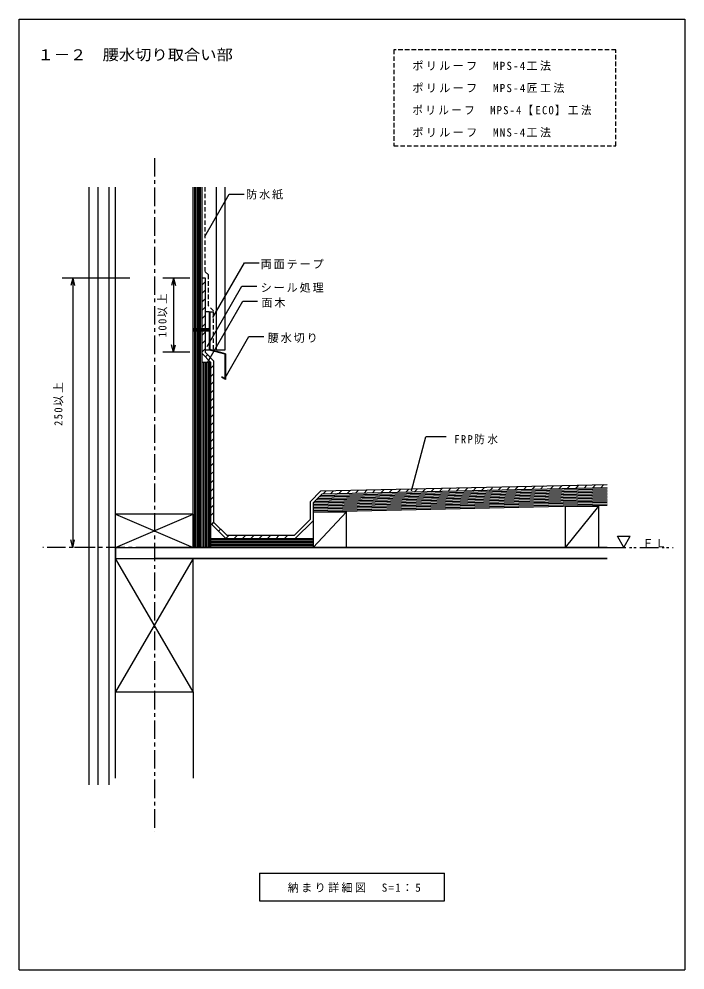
# Model space of a CAD drawing. Units: millimetres, scale not verified, with parts at other scales. Extents: x -487 to 413, y -616 to 669.
import ezdxf
from ezdxf.enums import TextEntityAlignment as Align

# ---------------------------------------------------------------- set-up
doc = ezdxf.new("R2010")
doc.units = ezdxf.units.MM
doc.header["$LTSCALE"] = 5
for name, pattern in [('CHAIN1', [8, 5, -1, 1, -1]), ('DASHED1', [1.8, 1.2, -0.6]), ('DOUBLE_CHAIN1', [8.8, 5, -1, 0.6, -0.6, 0.6, -1])]:
    doc.linetypes.add(name, pattern=pattern)
for name, color, linetype in [('0-0_境界寸法', 7, 'Continuous'), ('A-0', 4, 'Continuous'), ('A-1', 7, 'DASHED1'), ('A-2', 7, 'Continuous'), ('A-9', 3, 'Continuous'), ('F-0', 2, 'Continuous')]:
    doc.layers.add(name, color=color, linetype=linetype)
doc.styles.add('ＭＳ ゴシック', font='')
doc.styles.get('ＭＳ ゴシック').set_extended_font_data('MS Gothic')

msp = doc.modelspace()

# ---------------------------------------------------------------- linework, layer by layer
at = {"layer": '0-0_境界寸法', "color": 4}
msp.add_line((-228, -1.349), (-224, 2.651), dxfattribs=at)
at = {"layer": '0-0_境界寸法'}
for p, q in [((330.036, -44.645), (321.376, -29.645)), ((321.376, -29.645), (338.695, -29.645)), ((330.036, -44.645), (338.695, -29.645))]:
    msp.add_line(p, q, dxfattribs=at)
at = {"layer": '0-0_境界寸法', "linetype": 'DOUBLE_CHAIN1'}
msp.add_line((307.556, -44.645), (396.424, -44.645), dxfattribs=at)
at = {"layer": '0-0_境界寸法', "color": 2}
for q in [(-162.445, -522.42), (87.555, -484.92)]:
    msp.add_line((-162.445, -484.92), q, dxfattribs=at)
msp.add_lwpolyline([(-162.445, -522.42), (87.555, -522.42), (87.555, -484.92)], dxfattribs=at)
at = {"layer": 'A-0', "linetype": 'CHAIN1'}
msp.add_line((-304.5, 481.524), (-304.5, -428.645), dxfattribs=at)
at = {"layer": 'A-0', "color": 7}
for p, q in [((-381, 442.286), (-381, -365.652)), ((-366, 442.286), (-366, -365.652)), ((-220.735, 222.38), (-220.735, 442.286)), ((-208.735, 222.38), (-208.735, 442.286)), ((-230.471, 250.683), (-252, 250.683)), ((-230.471, 250.083), (-252, 250.083)), ((-230.471, 249.483), (-252, 249.483)), ((-230.471, 248.883), (-252, 248.883)), ((-230.471, 248.283), (-252, 248.283)), ((-230.471, 247.683), (-252, 247.683)), ((-220.735, 222.38), (-208.735, 222.38)), ((-90, 15.39), (-77.751, 27.639)), ((-90, 15.39), (-90, -44.645)), ((-90, 3.387), (-45, 3.387)), ((-45, -44.645), (-45, 3.387)), ((250.991, -44.645), (250.991, 11.13)), ((250.991, 11.13), (295.991, 11.13)), ((295.991, -44.645), (295.991, 11.13)), ((307.474, -44.645), (-304.5, -44.645)), ((307.474, -59.645), (-304.5, -59.645))]:
    msp.add_line(p, q, dxfattribs=at)
at = {"layer": 'A-0'}
for p, q in [((-357, 0.355), (-357, 442.286)), ((-252, -44.645), (-252, 442.286)), ((-250, -44.645), (-250, 442.286)), ((-248, -44.645), (-248, 442.286)), ((-246, -44.645), (-246, 442.286)), ((-244, -44.645), (-244, 442.286)), ((-242, -44.645), (-242, 442.286)), ((-236.16, 375.535), (-203.269, 432.506)), ((-203.269, 432.506), (-183.218, 432.506)), ((-225.704, 265.803), (-182.903, 339.934)), ((-182.903, 339.934), (-162.853, 339.934)), ((-337.865, 319.251), (-429.038, 319.251)), ((-414.931, 319.251), (-417.61, 309.251)), ((-414.931, 319.251), (-412.251, 309.251)), ((-414.931, 319.251), (-414.931, -44.645)), ((-256.397, 319.251), (-293.088, 319.251)), ((-278.816, 319.251), (-281.496, 309.251)), ((-278.816, 319.251), (-276.137, 309.251)), ((-278.816, 319.251), (-278.816, 219.25)), ((-240, 309.977), (-235.471, 314.506)), ((-240, 298.664), (-235.471, 303.192)), ((-233.09, 226.938), (-186.168, 308.208)), ((-186.168, 308.208), (-166.118, 308.208)), ((-240, 287.35), (-235.471, 291.878)), ((-239.472, 287.878), (-235.471, 291.878)), ((-232.381, 206.118), (-185.168, 287.892)), ((-185.168, 287.892), (-165.118, 287.892)), ((-240, 276.036), (-235.471, 280.564)), ((-230.471, 273.457), (-235.471, 273.457)), ((-229.471, 273.457), (-224.471, 273.457)), ((-240, 264.722), (-235.471, 269.251)), ((-240, 264.722), (-235.471, 269.251)), ((-240, 253.408), (-235.471, 257.936)), ((-239.472, 265.251), (-235.471, 269.251)), ((-240, 242.095), (-235.471, 246.623)), ((-239.472, 242.623), (-235.471, 246.623)), ((-240, 230.781), (-235.471, 235.309)), ((-239.472, 231.309), (-235.471, 235.309)), ((-209, 184.248), (-176.654, 240.273)), ((-176.654, 240.273), (-156.604, 240.273)), ((-256.397, 219.25), (-293.088, 219.25)), ((-278.816, 219.25), (-281.496, 229.251)), ((-278.816, 219.25), (-276.137, 229.251)), ((-240, 219.467), (-235.471, 223.996)), ((-230.471, 221.919), (-235.471, 221.919)), ((-235.399, 212.754), (-232.571, 215.583)), ((-238, 205.355), (-238, -44.645)), ((-236, 205.355), (-236, -44.645)), ((-234, 205.355), (-234, -44.645)), ((-232, 205.355), (-232, -44.645)), ((-230, 205.355), (-230, -44.645)), ((-228, 197.424), (-224, 201.424)), ((-228, 186.424), (-224, 190.424)), ((-228, 175.424), (-224, 179.424)), ((-228, 164.424), (-224, 168.424)), ((-228, 153.424), (-224, 157.424)), ((-228, 142.424), (-224, 146.424)), ((-228, 131.424), (-224, 135.424)), ((-228, 120.424), (-224, 124.424)), ((-228, 109.424), (-224, 113.424)), ((43.037, 31.776), (62.541, 104.566)), ((89.65, 104.566), (62.541, 104.566)), ((-228, 98.424), (-224, 102.424)), ((-228, 87.424), (-224, 91.424)), ((-228, 76.424), (-224, 80.424)), ((-228, 65.424), (-224, 69.424)), ((-228, 65.424), (-224, 69.424)), ((-228.002, 59.666), (-228, 59.668)), ((-228, 54.11), (-224, 58.11)), ((-228, 42.796), (-224, 46.797)), ((242.212, 34.589), (246.135, 38.666)), ((242.212, 34.589), (246.135, 38.666)), ((253.523, 34.807), (257.446, 38.883)), ((265.126, 35.326), (268.758, 39.1)), ((276.474, 35.581), (280.069, 39.317)), ((287.459, 35.458), (291.381, 39.534)), ((298.77, 35.675), (303.104, 40.179)), ((-228, 31.483), (-224, 35.483)), ((-228, 31.483), (-224, 35.483)), ((-87.959, 17.432), (307.556, 26.276)), ((-85.917, 19.473), (307.556, 28.277)), ((-83.876, 21.514), (307.556, 30.276)), ((-81.834, 23.556), (307.556, 32.277)), ((-79.792, 25.597), (307.556, 34.277)), ((-76.486, 27.574), (-72.563, 31.65)), ((-66.439, 27.856), (-62.517, 31.932)), ((-55.127, 28.073), (-51.205, 32.15)), ((-43.816, 28.291), (-39.894, 32.367)), ((-32.504, 28.508), (-28.582, 32.584)), ((-21.193, 28.725), (-17.27, 32.801)), ((-21.193, 28.725), (-17.27, 32.801)), ((-9.881, 28.942), (-5.959, 33.018)), ((-9.881, 28.942), (-5.959, 33.018)), ((1.43, 29.159), (5.353, 33.235)), ((1.43, 29.159), (5.353, 33.235)), ((12.742, 29.376), (16.664, 33.452)), ((12.742, 29.376), (16.664, 33.452)), ((24.054, 29.593), (27.976, 33.67)), ((24.054, 29.593), (27.976, 33.67)), ((35.365, 29.811), (39.287, 33.887)), ((46.677, 30.028), (50.6, 34.104)), ((57.988, 30.246), (61.911, 34.321)), ((69.3, 30.463), (73.223, 34.538)), ((80.612, 30.68), (84.534, 34.756)), ((80.612, 30.68), (84.534, 34.756)), ((91.924, 30.897), (95.846, 34.973)), ((103.235, 31.114), (107.157, 35.19)), ((114.547, 31.331), (118.47, 35.408)), ((125.858, 31.549), (129.781, 35.625)), ((137.17, 31.766), (141.093, 35.842)), ((148.481, 31.983), (152.404, 36.059)), ((160.545, 32.982), (163.716, 36.276)), ((171.892, 33.236), (175.829, 37.326)), ((183.24, 33.49), (187.176, 37.58)), ((183.24, 33.49), (186.339, 36.71)), ((194.588, 33.745), (198.524, 37.835)), ((205.935, 33.999), (209.871, 38.089)), ((217.282, 34.254), (221.218, 38.343)), ((230.9, 34.372), (234.823, 38.448)), ((-228, 20.169), (-224, 24.169)), ((-228, 20.169), (-224, 24.169)), ((-228, 8.855), (-224, 12.855)), ((-228, 8.855), (-224, 12.855)), ((-90, 13.389), (307.556, 22.275)), ((-90, 11.389), (307.556, 20.275)), ((-90, 9.389), (307.556, 18.274)), ((-90, 7.388), (307.556, 16.274)), ((-90, 5.388), (307.556, 14.274)), ((-357, -44.645), (-252, 0.355)), ((-357, 0.355), (-252, -44.645)), ((-45, 3.387), (-90, -44.645)), ((250.991, -44.645), (295.991, 11.13)), ((-227.094, -13.552), (-224, -10.458)), ((-217.929, -22.716), (-215.1, -19.888)), ((-414.931, -44.645), (-417.61, -34.645)), ((-414.931, -44.645), (-412.251, -34.645)), ((-90, -34.645), (-228, -34.645)), ((-90, -36.645), (-228, -36.645)), ((-208, -32.645), (-204, -28.645)), ((-196.687, -32.645), (-192.686, -28.645)), ((-185.372, -32.645), (-181.373, -28.645)), ((-174.059, -32.645), (-170.059, -28.645)), ((-174.059, -32.645), (-170.059, -28.645)), ((-162.745, -32.645), (-158.745, -28.645)), ((-162.745, -32.645), (-158.745, -28.645)), ((-151.432, -32.645), (-147.432, -28.645)), ((-151.432, -32.645), (-147.432, -28.645)), ((-140.118, -32.645), (-136.118, -28.645)), ((-128.804, -32.645), (-124.804, -28.645)), ((-357, -68.645), (-357, -44.645)), ((-90, -38.645), (-228, -38.645)), ((-90, -40.645), (-228, -40.645)), ((-90, -42.645), (-228, -42.645)), ((-252, -59.645), (-357, -239.645)), ((-252, -239.645), (-357, -59.645)), ((307.474, -59.645), (-304.5, -59.645)), ((-357, -356.652), (-357, -239.645)), ((-252, -239.645), (-252, -356.652))]:
    msp.add_line(p, q, dxfattribs=at)
at = {"layer": 'A-0', "color": 3}
for p, q in [((-240, -44.645), (-240, 442.286)), ((-230.471, 273.457), (-229.471, 273.457)), ((-230.471, 273.457), (-230.471, 221.919)), ((-229.471, 273.457), (-229.471, 222.686)), ((-209.328, 216.253), (-230.471, 221.919)), ((-208.328, 217.021), (-229.471, 222.686)), ((-209.328, 216.253), (-209.328, 183.753)), ((-208.328, 217.021), (-208.328, 182.021)), ((-208.328, 182.021), (-213.54, 185.029)), ((-209.328, 183.753), (-213.272, 186.03)), ((-77.751, 27.639), (307.556, 36.278)), ((-90, 15.39), (307.556, 24.276)), ((-357, -44.645), (-357, 0.355)), ((-252, 0.355), (-357, 0.355)), ((-252, 0.355), (-252, -44.645)), ((-90, 3.387), (307.556, 12.273)), ((-228, -32.645), (-90, -32.645)), ((-357, -44.645), (-304.5, -44.645)), ((-357, -59.645), (-252, -59.645)), ((-357, -239.645), (-357, -59.645)), ((-252, -239.645), (-252, -59.645)), ((-357, -239.645), (-252, -239.645))]:
    msp.add_line(p, q, dxfattribs=at)
at = {"layer": 'A-0', "color": 3, "linetype": 'DASHED1'}
for p, q in [((-231.471, 281.967), (-231.471, 323.506)), ((-224.471, 274.967), (-231.471, 281.967)), ((-224.471, 222.71), (-224.471, 274.967))]:
    msp.add_line(p, q, dxfattribs=at)
at = {"layer": 'A-0', "color": 2}
for p, q in [((-235.471, 319.251), (-240, 319.251)), ((-235.471, 218.483), (-235.471, 319.251)), ((-235.471, 218.483), (-224, 207.011)), ((-228, 205.355), (-240, 217.355)), ((-224, -10.988), (-224, 207.011)), ((-79.441, 31.606), (307.474, 40.277)), ((-94, 17.046), (-79.441, 31.606)), ((-208, -32.645), (-227.992, -12.653)), ((-206.343, -28.645), (-224, -10.988)), ((-90, -8.612), (-114.032, -32.645)), ((-115.689, -28.645), (-206.343, -28.645)), ((-487.445, -615.674), (412.555, -615.674))]:
    msp.add_line(p, q, dxfattribs=at)
at = {"layer": 'A-0', "color": 7, "linetype": 'CHAIN1'}
msp.add_line((-304.5, -44.645), (-455.317, -44.645), dxfattribs=at)
at = {"layer": 'A-0', "color": 3, "linetype": 'DASHED1'}
for points in [[(-231.471, 323.506), (-236, 328.034), (-236, 442.286)], [(-230.471, 273.457), (-229.471, 273.457), (-224.471, 273.457)]]:
    msp.add_lwpolyline(points, dxfattribs=at)
at = {"layer": 'A-0', "color": 3}
msp.add_lwpolyline([(-228, -44.645), (-228, 205.355), (-240, 205.355)], dxfattribs=at)
at = {"layer": 'A-0', "color": 2}
msp.add_lwpolyline([(-94, 17.046), (-94, -6.956), (-115.689, -28.645)], dxfattribs=at)
at = {"layer": 'A-1'}
msp.add_lwpolyline([(19.168, 497.836), (319.168, 497.836), (319.168, 627.836), (19.168, 627.836)], close=True, dxfattribs=at)
at = {"layer": 'A-2'}
msp.add_line((-405.286, -44.645), (-412.433, -44.645), dxfattribs=at)
at = {"layer": 'A-9', "color": 4}
msp.add_line((-393, 442.286), (-393, -365.652), dxfattribs=at)
at = {"layer": 'A-9'}
for p, q in [((-357, -44.645), (-357, -59.645)), ((-357, -44.645), (307.474, -44.645)), ((-357, -59.645), (307.474, -59.645))]:
    msp.add_line(p, q, dxfattribs=at)
at = {"layer": 'F-0'}
msp.add_lwpolyline([(-487.445, -615.674), (-487.445, 669.325), (412.555, 669.325), (412.555, -615.674)], dxfattribs=at)

# ---------------------------------------------------------------- texts
at = {"layer": '0-0_境界寸法', "style": 'ＭＳ ゴシック', "width": 1.1}
msp.add_text('１－２\u3000腰水切り取合い部', height=14.66, dxfattribs=at).set_placement((-462.445, 609.325), align=Align.BOTTOM_LEFT)
at = {"layer": '0-0_境界寸法', "char_height": 11, "attachment_point": 7, "style": 'ＭＳ ゴシック'}
for s, insert in [('\\T1.17;ＦＬ', (355.036, -44.645)), ('\\T1.21;納まり詳細図\u3000S=1：5', (-124.32, -511.17))]:
    msp.add_mtext(s, dxfattribs=dict(at, insert=insert))
at = {"layer": 'A-0', "color": 7, "char_height": 11, "attachment_point": 7, "style": 'ＭＳ ゴシック'}
for s, insert in [('\\T1.21;ポリルーフ\u3000MPS-4工法', (44.165, 599.27)), ('\\T1.21;ポリルーフ\u3000MPS-4匠工法', (44.165, 569.27)), ('\\T1.23;\\W0.95;ポリルーフ\u3000MPS-4【ECO】工法', (44.165, 539.27)), ('\\T1.21;ポリルーフ\u3000MNS-4工法', (44.165, 509.27)), ('\\T1.17;防水紙', (-180.558, 425.133)), ('\\T1.17;両面テープ', (-160.913, 331.292)), ('\\T1.17;シール処理', (-160.913, 299.566)), ('\\T1.17;面木', (-159.913, 279.25)), ('\\T1.17;腰水切り', (-151.399, 231.631)), ('\\T1.26;\\W0.95;FRP防水', (100.735, 94.783))]:
    msp.add_mtext(s, dxfattribs=dict(at, insert=insert))
at = {"layer": 'A-0', "color": 7, "char_height": 11, "attachment_point": 7, "rotation": 90, "style": 'ＭＳ ゴシック'}
for s, insert in [('\\T1.26;\\W0.95;100以上', (-286.929, 239.382)), ('\\T1.26;\\W0.95;250以上', (-427.551, 119.493))]:
    msp.add_mtext(s, dxfattribs=dict(at, insert=insert))

doc.saveas('drawing.dxf')
